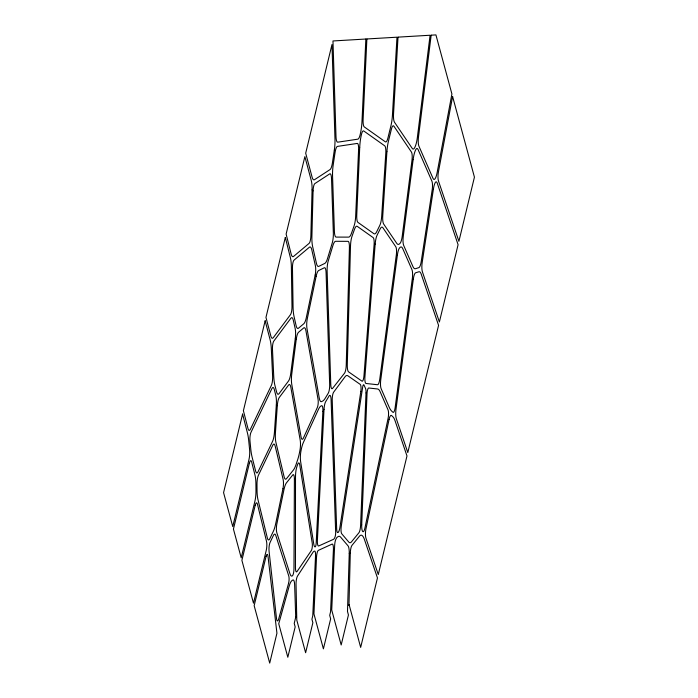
<?xml version="1.0" encoding="UTF-8"?>
<svg xmlns="http://www.w3.org/2000/svg" width="698" height="698" viewBox="0 0 698 698"><rect width="100%" height="100%" fill="white"/><g stroke="black" fill="none" stroke-linecap="round" stroke-linejoin="round"><path stroke-width="1.05" d="M361.704 524.809L367.026 393.768A5.392 1.317 -86.4 0 1 368.719 388.001L377.601 388.987A26.184 6.413 -86.4 0 1 380.131 391.709L388.036 409.866A5.82 1.422 -86.4 0 1 388.132 418.137L364.88 528.255A7.469 1.824 -86.4 0 1 362.698 531.527A7.469 1.824 -86.4 0 1 361.712 524.8M295.507 476.708L295.446 567.64A5.567 1.361 -86.4 0 0 297.051 571.531L311.369 550.486A4.633 1.134 -86.4 0 0 312.233 543.105L299.782 464.999A6.308 1.544 -86.4 0 0 297.627 464.484L296.851 466.822A10.156 2.487 -86.4 0 0 295.507 476.708M294.399 479.09L293.971 568.626A6.038 1.475 -86.4 0 1 292.41 575.815A13.681 3.35 -86.4 0 1 290.002 573.913L276.836 532.766A6.5 1.588 -86.4 0 1 276.853 523.954L283.955 489.699A15.984 3.909 -86.4 0 1 286.477 482.824L292.828 474.858A5.758 1.413 -86.4 0 1 294.399 479.09M312.067 189.908L310.872 235.811A6.806 1.666 -86.4 0 1 309.127 243.349L293.561 256.436A12.581 3.08 -86.4 0 1 291.136 254.002L286.128 234.074L304.878 156.596L311.264 180.494A14.126 3.455 -86.4 0 1 312.067 189.908M313.079 190.877L311.893 236.762A15.487 3.795 -86.4 0 0 312.608 246.429L316.403 263.216A13.384 3.272 -86.4 0 0 318.759 266.366L324.779 263.425A16.979 4.153 -86.4 0 0 327.51 258.557L332.239 242.965A9.467 2.321 -86.4 0 0 333.347 232.992L331.533 178.627A7.53 1.841 -86.4 0 0 329.779 173.846L314.833 183.609A6.518 1.597 -86.4 0 0 313.079 190.877M349.244 553.47L347.491 611.492L348.433 614.99L341.182 644.978L331.725 610.043L334.639 545.662A6.84 1.675 -86.4 0 1 335.651 539.833A14.641 3.586 -86.4 0 1 337.309 537.155L337.928 536.71A25.477 6.238 -86.4 0 1 340.659 537.172L348.049 545.862A9.17 2.242 -86.4 0 1 349.244 553.47M350.291 553.252L348.965 605.384L349.122 604.747L360.665 647.395L377.461 577.944L364.408 539.406A28.225 6.91 -86.4 0 0 362.437 535.828L362.227 535.636A21.594 5.287 -86.4 0 0 359.453 536.204L351.975 545.374A7.277 1.78 -86.4 0 0 350.291 553.252M349.419 247.52L346.234 365.098A7.565 1.85 -86.4 0 1 344.515 373.212L332.545 388.446A6.483 1.588 -86.4 0 1 330.773 384.554L327.126 270.92A9.51 2.33 -86.4 0 1 328.243 260.939L332.929 245.487A14.213 3.481 -86.4 0 1 335.651 241.299L348.049 241.334A7.102 1.736 -86.4 0 1 349.419 247.52M350.501 246.071L347.29 364.766A8.254 2.024 -86.4 0 0 348.555 371.842L361.992 381.178A5.854 1.431 -86.4 0 0 363.963 375.856L374.102 244.579A6.561 1.605 -86.4 0 0 373.177 237.625L357.271 226.361A13.009 3.185 -86.4 0 0 354.549 229.162L352.019 236.29A10.906 2.67 -86.4 0 0 350.501 246.071M366.022 392.939L360.596 525.332A7.224 1.771 -86.4 0 1 358.947 532.714L351.539 541.796A19.623 4.799 -86.4 0 1 348.782 542.067L341.741 533.778A5.619 1.379 -86.4 0 1 341.252 526.336L362.707 386.91A3.516 0.864 -86.4 0 1 363.998 385.026L365.543 388.481A5.392 1.317 -86.4 0 1 366.022 392.939M358.598 149.477L355.666 216.249A11.787 2.888 -86.4 0 1 354.052 226.012L351.426 233.394A16.29 3.987 -86.4 0 1 348.66 237.128L336.087 237.093A8.821 2.155 -86.4 0 1 334.394 231.378L332.553 175.966A15.749 3.856 -86.4 0 1 333.199 164.964L335.092 152.321A9.126 2.234 -86.4 0 1 337.457 146.397L357.315 143.422A6.457 1.579 -86.4 0 1 358.598 149.477M359.723 147.348L356.748 215.185A7.757 1.902 -86.4 0 0 357.908 222.365L373.892 233.69A16.551 4.048 -86.4 0 0 376.676 231.762L379.834 225.323A10.653 2.609 -86.4 0 0 381.684 216.354L385.793 153.098A7.172 1.754 -86.4 0 0 384.746 145.847L363.754 130.971A8.899 2.181 -86.4 0 0 361.267 135.211L361.006 136.511A19.073 4.668 -86.4 0 0 359.723 147.348M315.548 555.451L312.774 615.723L311.927 619.248L312.87 622.738L305.619 652.726L296.79 620.112L296.048 584.462A6.797 1.666 -86.4 0 1 297.479 576.103L312.905 552.432A17.188 4.205 -86.4 0 1 314.719 551.132L314.894 551.219A4.554 1.117 -86.4 0 1 315.548 555.451M316.508 557.353L313.943 613.917L323.401 648.852L330.651 618.864L329.709 615.366L330.555 611.849L333.417 549.71A5.977 1.466 -86.4 0 0 332.108 544.091L318.358 550.364A6.675 1.632 -86.4 0 0 316.508 557.353M365.848 39.027L361.992 121.312A19.474 4.764 -86.4 0 1 360.692 132.14L360.36 133.789A11.002 2.696 -86.4 0 1 357.821 139.172L337.71 142.183A8.455 2.068 -86.4 0 1 336.008 136.668L332.972 40.964L365.848 39.027M366.886 38.966L363.1 119.69A7.669 1.876 -86.4 0 0 364.251 126.879L385.331 141.825A10.034 2.452 -86.4 0 0 387.922 138.021L390.941 125.727A17.302 4.24 -86.4 0 0 392.433 115.231L396.979 37.195L366.886 38.966M322.886 411.323L316.185 543.14A3.656 0.89 -86.4 0 1 315.278 546.804L315.042 546.9A7.853 1.92 -86.4 0 1 313.803 544.265L300.611 461.518A9.013 2.207 -86.4 0 1 300.873 451.527L300.995 450.829A20.512 5.026 -86.4 0 1 303.333 442.567L318.349 409.586A25.87 6.334 -86.4 0 1 321.185 405.887L321.612 405.686A5.872 1.44 -86.4 0 1 322.886 411.323M324.02 409.412L317.389 540.348A5.889 1.44 -86.4 0 0 318.663 545.993L333.478 539.336A11.438 2.801 -86.4 0 0 334.97 537.128A4.581 1.126 -86.4 0 0 335.659 531.841L331.096 399.544A6.561 1.605 -86.4 0 0 329.142 395.897L325.661 401.69A8.202 2.007 -86.4 0 0 324.02 409.412M398.017 37.134L393.524 114.158A8.516 2.085 -86.4 0 0 394.483 122.211L412.282 148.473A12.241 2.993 -86.4 0 0 414.97 147.069L415.258 146.414A15.548 3.804 -86.4 0 0 417.352 137.489L430.09 35.24L398.017 37.134M386.919 151.675L382.748 215.97A8.297 2.033 -86.4 0 0 383.664 224.041L396.769 243.375A20.382 4.991 -86.4 0 0 399.483 243.864L399.963 243.428A10.304 2.522 -86.4 0 0 402.223 236.238L412.012 160.078A6.587 1.614 -86.4 0 0 411.436 152.051L393.916 126.198A8.568 2.094 -86.4 0 0 391.412 129.121L388.437 141.197A18.069 4.424 -86.4 0 0 386.919 151.675M276.321 405.014L274.427 432.385A11.02 2.696 -86.4 0 1 272.56 441.398L258.059 471.752A8.943 2.19 -86.4 0 1 255.634 471.063L252.118 457.164A33.827 8.28 -86.4 0 1 250.748 448.779L249.971 440.892A6.125 1.501 -86.4 0 1 250.983 432.341L271.836 388.707A8.969 2.199 -86.4 0 1 274.262 389.379L275.789 395.365A11.639 2.853 -86.4 0 1 276.321 405.014M277.307 405.643L275.44 432.699A12.023 2.94 -86.4 0 0 275.928 442.453L284.095 476.734A10.845 2.652 -86.4 0 0 286.52 478.662L293.369 470.068A27.841 6.814 -86.4 0 0 296.1 464.414L297.627 459.834A30.101 7.373 -86.4 0 0 299.835 450.864L299.992 450.001A8.681 2.129 -86.4 0 0 300.201 440.133L290.865 387.39A9.388 2.295 -86.4 0 0 288.562 385.052L279.252 397.52A9.057 2.216 -86.4 0 0 277.307 405.643M375.175 244.099L364.923 376.894A6.116 1.501 -86.4 0 0 365.996 383.464L377.522 384.738A7.992 1.954 -86.4 0 0 379.782 379.084L396.342 254.779A6.483 1.588 -86.4 0 0 395.792 246.76L382.923 227.766A13.323 3.263 -86.4 0 0 380.218 228.822L377.095 235.174A11.255 2.757 -86.4 0 0 375.175 244.099M431.172 35.179L418.442 137.384A7.565 1.85 -86.4 0 0 418.896 146.109L433.013 178.365A10.505 2.574 -86.4 0 0 435.177 178.575A13.672 3.342 -86.4 0 0 437.166 172.423L451.911 93.977L435.927 34.9L431.172 35.179M413.137 159.65L403.235 236.718A7.46 1.824 -86.4 0 0 403.68 245.426L412.928 266.575A21.097 5.165 -86.4 0 0 415.511 268.695L418.852 267.639A9.615 2.356 -86.4 0 0 421.226 261.514L432.21 189.716A6.875 1.684 -86.4 0 0 431.888 181.105L418.085 149.573A10.47 2.565 -86.4 0 0 415.485 150.227L415.258 150.759A15.897 3.891 -86.4 0 0 413.137 159.65M295.306 338.303L290.787 373.212A11.683 2.862 -86.4 0 1 288.544 380.96L279.052 393.672A10.906 2.67 -86.4 0 1 276.609 391.988L274.907 385.331A22.694 5.558 -86.4 0 1 273.747 376.449L272.464 349.113A5.985 1.466 -86.4 0 1 273.782 341.13L290.883 318.236A10.348 2.53 -86.4 0 1 293.282 320.146L295.167 328.514A9.484 2.321 -86.4 0 1 295.306 338.303M296.249 339.35L291.738 374.207A10.461 2.556 -86.4 0 0 291.755 384.328L301.082 437.009A7.652 1.876 -86.4 0 0 303.351 438.213L317.337 407.501A5.261 1.283 -86.4 0 0 318.061 399.413L305.977 330.983A10.74 2.626 -86.4 0 0 303.7 327.929L298.526 332.274A10.13 2.478 -86.4 0 0 296.249 339.35M397.406 254.927L380.733 380.017A7.346 1.797 -86.4 0 0 381.152 388.725L389.248 407.318A46.382 11.351 -86.4 0 0 391.648 411.078L392.913 412.274A6.779 1.658 -86.4 0 0 395.138 407.632L412.352 278.328A7.338 1.797 -86.4 0 0 411.942 269.637L402.737 248.619A16.246 3.979 -86.4 0 0 400.12 247.38L399.692 247.773A10.505 2.574 -86.4 0 0 397.406 254.927M413.329 279.104L395.993 409.316A8.202 2.007 -86.4 0 0 396.316 418.652L407.798 452.557L438.571 325.355L421.252 274.235A16.865 4.127 -86.4 0 0 418.896 271.775L415.624 272.796A8.943 2.19 -86.4 0 0 413.329 279.104M334.333 150.07L332.396 162.948A10.426 2.548 -86.4 0 1 330.032 169.579L314.519 179.7A13.803 3.377 -86.4 0 1 312.085 177.118L305.689 153.22L331.978 44.55L334.979 139.059A15.88 3.883 -86.4 0 1 334.333 150.07M360.822 391.526L339.943 527.226A8.507 2.085 -86.4 0 1 338.068 532.513A5.924 1.448 -86.4 0 1 336.663 528.787L332.231 400.286A6.238 1.527 -86.4 0 1 333.609 392.224L345.039 376.78A22.048 5.401 -86.4 0 1 347.813 375.76L360.238 384.406A5.296 1.3 -86.4 0 1 360.822 391.526M433.467 188.739L422.185 262.509A7.73 1.893 -86.4 0 0 422.412 271.845L439.391 321.97L458.089 244.684L437.227 183.103A8.646 2.12 -86.4 0 0 435.395 182.387A11.063 2.705 -86.4 0 0 433.467 188.739M452.601 96.525L438.405 172.048A6.797 1.666 -86.4 0 0 438.475 180.983L458.909 241.299L474.431 177.144L452.601 96.525M282.96 488.705L275.736 523.491A22.894 5.601 -86.4 0 1 273.311 531.37L269.768 538.786A8.83 2.164 -86.4 0 1 267.36 538.027L257.981 499.698A18.148 4.441 -86.4 0 1 257.039 490.389L256.986 484.307A8.044 1.972 -86.4 0 1 258.426 475.268L272.77 445.254A8.734 2.138 -86.4 0 1 275.169 446.057L283.118 479.421A7.216 1.762 -86.4 0 1 282.96 488.705M315.182 275.021L306.352 317.424A13.82 3.385 -86.4 0 1 303.813 323.732L298.474 328.217A11.962 2.932 -86.4 0 1 296.092 325.591L294.024 316.421A20.076 4.912 -86.4 0 1 293.073 307.05L292.462 267.639A5.898 1.44 -86.4 0 1 293.971 260.188L309.406 247.205A11.962 2.932 -86.4 0 1 311.797 249.832L315.374 265.668A7.338 1.797 -86.4 0 1 315.182 275.021M316.124 276.338L307.277 318.803A8.018 1.963 -86.4 0 0 306.972 328.496L319.248 397.991A12.023 2.94 -86.4 0 0 321.499 401.612L322.397 401.202A36.785 9.004 -86.4 0 0 325.251 398.192L328.278 393.175A6.893 1.684 -86.4 0 0 329.674 384.519L326.079 272.648A7.617 1.867 -86.4 0 0 324.387 267.735L318.672 270.527A12.328 3.019 -86.4 0 0 316.124 276.338M389.074 419.419L365.926 529.049A6.561 1.605 -86.4 0 0 365.918 538.071L378.281 574.559L406.978 455.942L395.033 420.676A30.45 7.451 -86.4 0 0 392.93 416.846L391.561 415.546A8.646 2.12 -86.4 0 0 389.074 419.419M242.581 414.08L223.569 492.648L232.748 526.562L248.924 459.738A8.899 2.181 -86.4 0 0 249.605 449.652L248.767 441.11A33.138 8.114 -86.4 0 0 247.389 432.751L242.581 414.08M265.153 320.801L243.401 410.703L247.999 428.563A9.004 2.207 -86.4 0 0 250.425 429.218L271.382 385.366A7.067 1.728 -86.4 0 0 272.621 376.492L271.321 348.703A22.223 5.436 -86.4 0 0 270.143 339.856L265.153 320.801M285.316 237.451L265.964 317.424L270.841 336.026A11.037 2.705 -86.4 0 0 273.302 337.658L290.508 314.615A6.614 1.614 -86.4 0 0 291.991 306.492L291.371 266.784A18.654 4.563 -86.4 0 0 290.368 257.579L285.316 237.451M249.387 463.149L233.437 529.084L241.211 557.824L254.892 501.295A11.945 2.923 -86.4 0 0 255.974 491.017L255.913 484.238A17.764 4.345 -86.4 0 0 254.953 474.98L251.655 461.963A6.326 1.544 -86.4 0 0 249.387 463.149M255.224 505.23L241.892 560.337L253.487 603.168L266.243 550.39A6.675 1.632 -86.4 0 0 266.496 541.229L257.431 504.139A6.09 1.492 -86.4 0 0 255.224 505.23M266.113 556.271L254.159 605.663L269.707 663.1L276.931 633.226L268.015 556.367A4.825 1.178 -86.4 0 0 266.113 556.271M295.725 617.18L294.224 623.401L295.167 626.891L287.82 657.254L278.746 623.733L289.103 586.407A18.506 4.528 -86.4 0 1 292.157 580.439L292.881 580.003A7.643 1.867 -86.4 0 1 294.635 584.863L295.725 617.18M288.571 583.354L278.65 619.1A5.619 1.379 -86.4 0 1 276.513 618.55L269.079 551.272A6.212 1.518 -86.4 0 1 270.082 542.416L273.442 535.383A9.371 2.295 -86.4 0 1 275.841 535.61L288.754 575.963A4.921 1.204 -86.4 0 1 288.571 583.354"/></g></svg>
